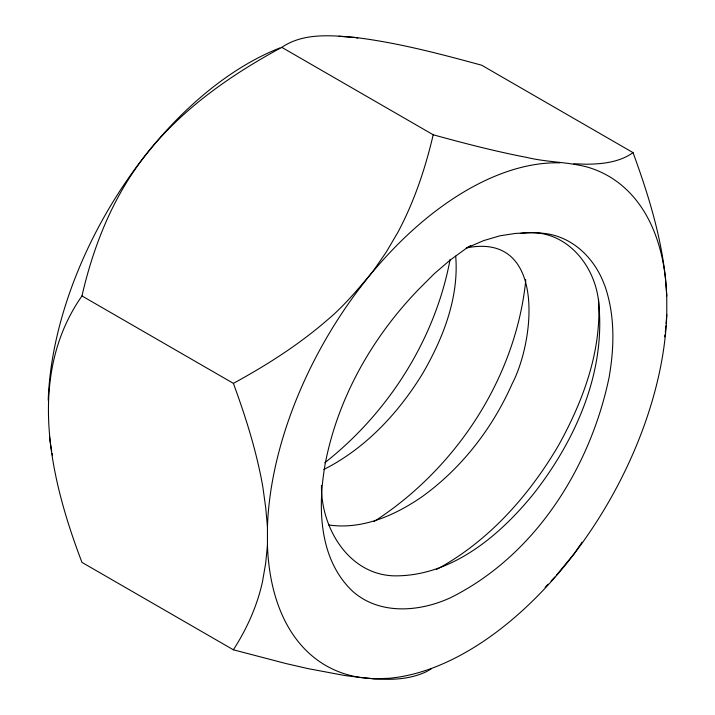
<?xml version="1.0" encoding="UTF-8"?>
<svg xmlns="http://www.w3.org/2000/svg" width="715" height="715" viewBox="0 0 715 715"><rect width="100%" height="100%" fill="white"/><g stroke="black" fill="none" stroke-linecap="round" stroke-linejoin="round"><path stroke-width="1.07" d="M525.686 279.395L525.641 281.522C515.336 378.172 456.456 467.717 375.59 520.538L373.686 521.593M665.334 332.502L665.88 325.861M666.058 323.654L666.782 314.797L666.764 295.965L665.486 278.448A282.604 163.163 -60 0 0 587.167 167.015C567.54 161.831 546.975 162.287 527.178 157.506C495.513 151.428 464.276 143.331 433.201 134.769L281.799 47.351C228.612 76.112 177.66 111.906 141.177 160.848C111.469 200.692 92.986 247.748 81.966 295.947C26.16 375.75 49.916 478.46 81.966 562.383L233.376 649.801L286.331 663.645L308.067 668.623L344.916 675.541C372.041 678.857 401.901 683.746 427.436 671.171M664.601 336.872L664.968 334.692M450.101 259.545C435.051 339.473 388.433 412.671 324.744 462.793M433.201 134.769C425.345 168.445 414.262 201.478 398.014 232.08L386.332 251.966L373.963 269.904L360.315 287.421A282.604 163.163 -60 0 0 267.446 526.776L267.446 545.357L265.676 563.241L262.485 581.733C257.15 606.025 246.809 628.941 233.376 649.801M582.037 542.247L573.859 554.107L556.27 575.45M545.152 587.346L548.119 584.173M551.086 581L554.795 577.041M467.118 247.73L449.994 260.206L434.3 273.693L418.793 289.226C371.872 337.596 337.31 398.845 324.896 465.411L324.664 467.127C317.63 509.563 319.471 560.354 353.058 591.663C380.103 615.311 420.143 611.861 450.781 597.606L452.166 596.9C535.964 554.393 590.903 466.573 609.341 376.161L609.573 374.445C614.471 345.014 614.739 314.117 604.81 285.651L604.282 284.481C596.373 263.004 580.044 244.19 558.075 236.576C544.276 231.633 529.726 232.679 515.435 233.43L499.937 235.798L483.76 240.571L467.118 247.73L470.756 245.531M281.799 47.351C303.106 32.792 330.553 35.276 354.953 37.421C397.942 42.694 439.922 53.857 481.633 65.199L633.034 152.617C649.899 198.77 664.494 246.559 666.764 295.965M633.034 152.617C619.592 162.26 602.513 164.066 586.434 164.218L573.796 163.789M428.205 670.697L431.538 668.659M81.966 295.947L233.376 383.356C266.606 365.267 298.709 344.818 327.354 319.98C350.69 300.586 368.118 275.668 388.79 253.727A282.604 163.163 -60 0 1 559.979 162.859M436.293 569.587C488.113 541.729 528.6 496.201 558.192 445.972C582.984 401.49 601.878 351.002 598.518 299.353M323.832 469.478C365.463 448.484 398.389 413.127 422.538 373.739C443.077 338.347 459.093 297.717 455.705 256.113M466.243 247.962C546.287 231.749 535.186 339.759 512.11 383.892C492.51 428.16 461.899 467.878 422.592 496.353C395.475 515.175 362.371 529.967 328.685 524.962M520.386 233.465C564.358 226.101 597.016 265.337 598.991 306.404C604.944 374.428 574.824 441.128 533.667 493.725C499.329 536.08 451.094 576.746 393.634 575.843C348.008 574.154 320.838 527.232 321.455 485.431M338.892 36.251L354.685 37.529M233.376 383.356C245.692 416.925 256.515 451.174 262.762 486.441L265.712 507.632L267.446 526.776M52.535 455.58A282.604 163.163 -60 0 1 52.088 453.408M51.703 451.353A282.604 163.163 -60 0 1 49.514 436.552M48.218 400.194A282.604 163.163 -60 0 1 279.94 47.95M355.73 37.689A282.604 163.163 -60 0 1 357.813 38.047M666.782 314.806A282.604 163.163 -60 0 1 388.79 678.294L374.025 678.821L360.315 677.471A282.604 163.163 -60 0 1 267.446 545.357"/></g></svg>
